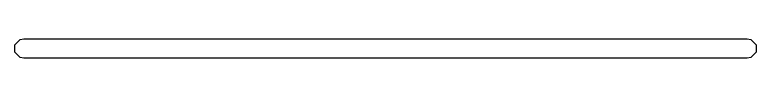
# Model space of a CAD drawing. Header units: inches. Extents: x 1.92 to 2.51, y -4.47 to -1.38.
# Drawn here: x 2.2714 to 2.453, y -2.965 to -2.9602 of the extents above; entities that cross this region are included whole.
import ezdxf

# ---------------------------------------------------------------- set-up
doc = ezdxf.new("R2010")
doc.units = ezdxf.units.IN
doc.header["$MEASUREMENT"] = 0
doc.layers.add('B.Silkscreen', color=31, linetype='CONTINUOUS', true_color=0xe8b2a7)

msp = doc.modelspace()

# ---------------------------------------------------------------- linework, layer by layer
at = {"layer": 'B.Silkscreen', "linetype": 'CONTINUOUS'}
for p, q in [((2.27144, -2.96169), (2.27272, -2.96042)), ((2.27272, -2.96042), (2.27362, -2.96024)), ((2.27362, -2.96024), (2.45079, -2.96024)), ((2.45079, -2.96024), (2.45169, -2.96042)), ((2.45169, -2.96042), (2.45297, -2.96169)), ((2.27144, -2.9635), (2.27144, -2.96169)), ((2.45297, -2.96169), (2.45297, -2.9635)), ((2.27272, -2.96478), (2.27144, -2.9635)), ((2.45297, -2.9635), (2.45169, -2.96478)), ((2.27362, -2.96496), (2.27272, -2.96478)), ((2.45079, -2.96496), (2.27362, -2.96496)), ((2.45169, -2.96478), (2.45079, -2.96496))]:
    msp.add_line(p, q, dxfattribs=at)

doc.saveas('drawing.dxf')
